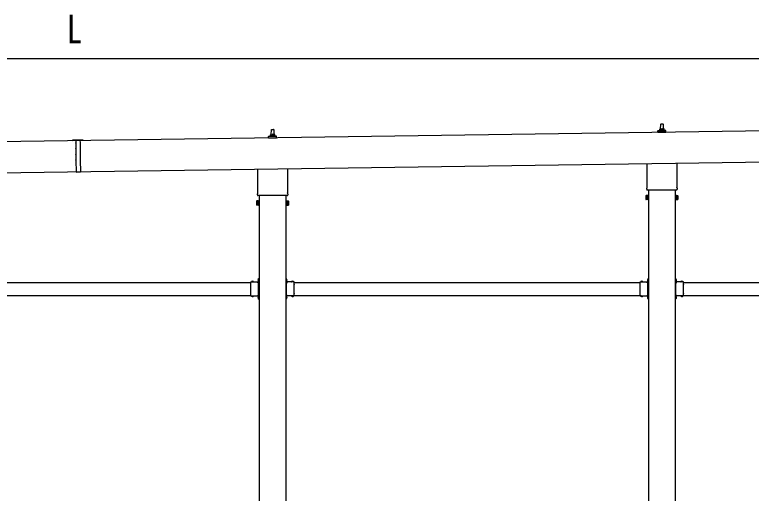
# Model space of a CAD drawing. Units: millimetres, scale not verified. Extents: x -16820 to 16820, y -11880 to 11880.
# Drawn here: x -3948 to -543, y -3863 to -1648 of the extents above; entities that cross this region are included whole.
import ezdxf
from ezdxf.enums import TextEntityAlignment as Align

# ---------------------------------------------------------------- set-up
doc = ezdxf.new("R2010")
doc.units = ezdxf.units.MM
doc.header["$LTSCALE"] = 50
for name, color, linetype in [('0-5_YKK_13', 4, 'Continuous'), ('0-6_YKK_A1', 4, 'Continuous'), ('0-7_YKK_D', 6, 'Continuous')]:
    doc.layers.add(name, color=color, linetype=linetype)
doc.styles.add('ＭＳ ゴシック', font='')
doc.styles.get('ＭＳ ゴシック').set_extended_font_data('MS Gothic')

msp = doc.modelspace()

# ---------------------------------------------------------------- linework, layer by layer
at = {"layer": '0-5_YKK_13'}
for p, q in [((-2760.47, -2179.09), (-2751.92, -2179.09)), ((-966.42, -2182.1), (-966.42, -2177.88)), ((-965.42, -2177.88), (-947.42, -2177.88)), ((-962.42, -2177.88), (-961.69, -2154.36)), ((-960.69, -2153.38), (-952.15, -2153.38)), ((-951.15, -2154.36), (-950.42, -2177.88)), ((-946.42, -2182.1), (-946.42, -2177.88)), ((-2774.44, -2219.09), (-2774.44, -2211.38)), ((-2774.06, -2210.59), (-2738.33, -2210.59)), ((-2773.68, -2210.41), (-2766.96, -2208.78)), ((-2766.58, -2208.59), (-2745.81, -2208.59)), ((-2766.19, -2207.81), (-2766.19, -2203.59)), ((-2765.19, -2203.59), (-2747.19, -2203.59)), ((-2762.19, -2203.59), (-2761.47, -2180.07)), ((-2750.92, -2180.07), (-2750.19, -2203.59)), ((-2746.19, -2207.81), (-2746.19, -2203.59)), ((-2738.71, -2210.41), (-2745.43, -2208.78)), ((-2737.94, -2219.09), (-2737.94, -2211.38)), ((-974.67, -2193.38), (-974.67, -2185.67)), ((-938.17, -2193.38), (-974.67, -2193.38)), ((-974.29, -2184.88), (-938.55, -2184.88)), ((-973.91, -2184.7), (-967.19, -2183.07)), ((-966.8, -2182.88), (-946.04, -2182.88)), ((-938.94, -2184.7), (-945.66, -2183.07)), ((-938.17, -2193.38), (-938.17, -2185.67)), ((-3631.49, -2228.47), (-3681.49, -2229.18)), ((-3681.49, -2229.18), (-3681.48, -2229.68)), ((-3681.48, -2229.68), (-3666.48, -2229.47)), ((-3666.49, -2228.97), (-3666.31, -2241.37)), ((-3666.3, -2242.17), (-3665.95, -2266.36)), ((-3646.49, -2228.68), (-3646.31, -2241.08)), ((-3646.48, -2229.18), (-3631.48, -2228.97)), ((-3646.3, -2241.88), (-3645.95, -2266.08)), ((-3631.49, -2228.47), (-3631.48, -2228.97)), ((-2737.94, -2219.09), (-2774.44, -2219.09)), ((-3665.94, -2267.16), (-3665.54, -2295.36)), ((-3645.94, -2266.88), (-3645.54, -2295.08)), ((-3665.53, -2296.16), (-3665.18, -2320.36)), ((-3645.53, -2295.88), (-3645.18, -2320.07)), ((-3665.17, -2321.16), (-3664.38, -2376.25)), ((-3645.17, -2320.87), (-3644.38, -2375.96)), ((-1024.72, -2447.37), (-1024.72, -2336.72)), ((-888.12, -2334.77), (-888.12, -2447.37)), ((-3664.38, -2376.25), (-3644.38, -2375.96)), ((-2824.49, -2473.08), (-2824.49, -2362.43)), ((-2687.89, -2360.48), (-2687.89, -2473.08)), ((-1026.42, -2456.14), (-1026.42, -2450.64)), ((-886.42, -2450.64), (-886.42, -2456.14)), ((-2826.19, -2481.85), (-2826.19, -2476.35)), ((-2688.26, -2485.35), (-2824.13, -2485.35)), ((-2686.19, -2476.35), (-2686.19, -2481.85)), ((-1030.42, -2485.64), (-1029.66, -2484.33)), ((-888.48, -2459.64), (-1024.36, -2459.64)), ((-882.42, -2485.64), (-883.18, -2484.33)), ((-2830.19, -2511.35), (-2829.44, -2510.04)), ((-2830.19, -2511.35), (-2830.19, -2528.35)), ((-2823.19, -2514.95), (-2829.44, -2514.95)), ((-2689.19, -2514.95), (-2682.95, -2514.95)), ((-2682.19, -2511.35), (-2682.95, -2510.04)), ((-2682.19, -2511.35), (-2682.19, -2528.35)), ((-1030.42, -2485.64), (-1030.42, -2502.64)), ((-1030.42, -2502.64), (-1029.66, -2503.96)), ((-1023.42, -2489.24), (-1029.66, -2489.24)), ((-1023.42, -2499.05), (-1029.66, -2499.05)), ((-1023.42, -2503.96), (-1029.66, -2503.96)), ((-1020.92, -2503.34), (-1023.42, -2503.34)), ((-891.92, -2503.34), (-889.42, -2503.34)), ((-889.42, -2489.24), (-883.18, -2489.24)), ((-889.42, -2499.05), (-883.18, -2499.05)), ((-889.42, -2503.96), (-883.18, -2503.96)), ((-882.42, -2502.64), (-883.18, -2503.96)), ((-882.42, -2485.64), (-882.42, -2502.64)), ((-2830.19, -2528.35), (-2829.44, -2529.67)), ((-2823.19, -2524.76), (-2829.44, -2524.76)), ((-2823.19, -2529.67), (-2829.44, -2529.67)), ((-2820.69, -2529.05), (-2823.19, -2529.05)), ((-2691.69, -2529.05), (-2689.19, -2529.05)), ((-2689.19, -2524.76), (-2682.95, -2524.76)), ((-2689.19, -2529.67), (-2682.95, -2529.67)), ((-2682.19, -2528.35), (-2682.95, -2529.67)), ((-2856.92, -2895.29), (-2856.92, -2884.9)), ((-2856.92, -2884.9), (-2820.52, -2884.9)), ((-2853.66, -2884.04), (-2853.66, -2884.2)), ((-2852.96, -2884.9), (-2844.89, -2884.9)), ((-2850.05, -2884.9), (-2851.37, -2882.24)), ((-2847.8, -2884.9), (-2846.47, -2882.24)), ((-2844.19, -2884.04), (-2844.19, -2884.2)), ((-2824.62, -2877), (-2818.92, -2877)), ((-2820.92, -2886.5), (-2823.92, -2886.5)), ((-2820.52, -2875.87), (-2823.18, -2874.55)), ((-2820.52, -2878.13), (-2823.18, -2879.45)), ((-2821.38, -2872.27), (-2821.22, -2872.27)), ((-2821.38, -2881.74), (-2821.22, -2881.74)), ((-2820.92, -2895.29), (-2820.92, -2888.5)), ((-2820.52, -2869.5), (-2818.92, -2869.5)), ((-2820.52, -2886.46), (-2820.52, -2869.5)), ((-2820.52, -2872.97), (-2820.52, -2881.04)), ((-2818.92, -2874), (-2820.52, -2874)), ((-2820.52, -2875), (-2818.92, -2875)), ((-2820.52, -2879), (-2818.92, -2879)), ((-2818.92, -2880), (-2820.52, -2880)), ((-2692.32, -2869.5), (-2693.92, -2869.5)), ((-2693.92, -2874), (-2692.32, -2874)), ((-2692.32, -2875), (-2693.92, -2875)), ((-2688.22, -2877), (-2693.92, -2877)), ((-2692.32, -2879), (-2693.92, -2879)), ((-2693.92, -2880), (-2692.32, -2880)), ((-2692.32, -2886.46), (-2692.32, -2869.5)), ((-2692.32, -2872.97), (-2692.32, -2881.04)), ((-2692.32, -2875.87), (-2689.66, -2874.55)), ((-2692.32, -2878.13), (-2689.66, -2879.45)), ((-2655.92, -2884.9), (-2692.32, -2884.9)), ((-2691.92, -2886.5), (-2688.92, -2886.5)), ((-2691.92, -2895.29), (-2691.92, -2888.5)), ((-2691.46, -2872.27), (-2691.62, -2872.27)), ((-2691.46, -2881.74), (-2691.62, -2881.74)), ((-2668.66, -2884.04), (-2668.66, -2884.2)), ((-2659.89, -2884.9), (-2667.96, -2884.9)), ((-2665.05, -2884.9), (-2666.37, -2882.24)), ((-2662.8, -2884.9), (-2661.47, -2882.24)), ((-2659.19, -2884.04), (-2659.19, -2884.2)), ((-2655.92, -2895.29), (-2655.92, -2884.9)), ((-1056.92, -2895.29), (-1056.92, -2884.9)), ((-1056.92, -2884.9), (-1020.52, -2884.9)), ((-1053.66, -2884.04), (-1053.66, -2884.2)), ((-1052.96, -2884.9), (-1044.89, -2884.9)), ((-1050.05, -2884.9), (-1051.37, -2882.24)), ((-1047.8, -2884.9), (-1046.47, -2882.24)), ((-1044.19, -2884.04), (-1044.19, -2884.2)), ((-1024.62, -2877), (-1018.92, -2877)), ((-1020.92, -2886.5), (-1023.92, -2886.5)), ((-1020.52, -2875.87), (-1023.18, -2874.55)), ((-1020.52, -2878.13), (-1023.18, -2879.45)), ((-1021.38, -2872.27), (-1021.22, -2872.27)), ((-1021.38, -2881.74), (-1021.22, -2881.74)), ((-1020.92, -2895.29), (-1020.92, -2888.5)), ((-1020.52, -2869.5), (-1018.92, -2869.5)), ((-1020.52, -2886.46), (-1020.52, -2869.5)), ((-1020.52, -2872.97), (-1020.52, -2881.04)), ((-1018.92, -2874), (-1020.52, -2874)), ((-1020.52, -2875), (-1018.92, -2875)), ((-1020.52, -2879), (-1018.92, -2879)), ((-1018.92, -2880), (-1020.52, -2880)), ((-892.32, -2869.5), (-893.92, -2869.5)), ((-893.92, -2874), (-892.32, -2874)), ((-892.32, -2875), (-893.92, -2875)), ((-888.22, -2877), (-893.92, -2877)), ((-892.32, -2879), (-893.92, -2879)), ((-893.92, -2880), (-892.32, -2880)), ((-892.32, -2886.46), (-892.32, -2869.5)), ((-892.32, -2872.97), (-892.32, -2881.04)), ((-892.32, -2875.87), (-889.66, -2874.55)), ((-892.32, -2878.13), (-889.66, -2879.45)), ((-855.92, -2884.9), (-892.32, -2884.9)), ((-891.92, -2886.5), (-888.92, -2886.5)), ((-891.92, -2895.29), (-891.92, -2888.5)), ((-891.46, -2872.27), (-891.62, -2872.27)), ((-891.46, -2881.74), (-891.62, -2881.74)), ((-868.66, -2884.04), (-868.66, -2884.2)), ((-859.89, -2884.9), (-867.96, -2884.9)), ((-865.05, -2884.9), (-866.37, -2882.24)), ((-862.8, -2884.9), (-861.47, -2882.24)), ((-859.19, -2884.04), (-859.19, -2884.2)), ((-855.92, -2895.29), (-855.92, -2884.9)), ((-2856.92, -2937.29), (-2856.92, -2896.71)), ((-2820.92, -2937.29), (-2820.92, -2896.71)), ((-2691.92, -2937.29), (-2691.92, -2896.71)), ((-2655.92, -2937.29), (-2655.92, -2896.71)), ((-1056.92, -2937.29), (-1056.92, -2896.71)), ((-1020.92, -2937.29), (-1020.92, -2896.71)), ((-891.92, -2937.29), (-891.92, -2896.71)), ((-855.92, -2937.29), (-855.92, -2896.71)), ((-2856.92, -2949.1), (-2856.92, -2938.71)), ((-2856.92, -2949.1), (-2820.52, -2949.1)), ((-2853.66, -2949.96), (-2853.66, -2949.8)), ((-2852.96, -2949.1), (-2844.89, -2949.1)), ((-2850.05, -2949.1), (-2851.37, -2951.76)), ((-2847.8, -2949.1), (-2846.47, -2951.76)), ((-2844.19, -2949.96), (-2844.19, -2949.8)), ((-2823.92, -2947.5), (-2820.92, -2947.5)), ((-2820.52, -2955.87), (-2823.18, -2954.55)), ((-2820.52, -2958.13), (-2823.18, -2959.45)), ((-2821.38, -2952.27), (-2821.22, -2952.27)), ((-2821.38, -2961.74), (-2821.22, -2961.74)), ((-2820.92, -2945.5), (-2820.92, -2938.71)), ((-2820.52, -2964.5), (-2820.52, -2947.54)), ((-2820.52, -2952.97), (-2820.52, -2961.04)), ((-2820.52, -2955), (-2818.92, -2955)), ((-2820.52, -2959), (-2818.92, -2959)), ((-2692.32, -2955), (-2693.92, -2955)), ((-2692.32, -2959), (-2693.92, -2959)), ((-2692.32, -2964.5), (-2692.32, -2947.54)), ((-2655.92, -2949.1), (-2692.32, -2949.1)), ((-2692.32, -2952.97), (-2692.32, -2961.04)), ((-2692.32, -2955.87), (-2689.66, -2954.55)), ((-2692.32, -2958.13), (-2689.66, -2959.45)), ((-2691.92, -2945.5), (-2691.92, -2938.71)), ((-2688.92, -2947.5), (-2691.92, -2947.5)), ((-2691.46, -2952.27), (-2691.62, -2952.27)), ((-2691.46, -2961.74), (-2691.62, -2961.74)), ((-2668.66, -2949.96), (-2668.66, -2949.8)), ((-2659.89, -2949.1), (-2667.96, -2949.1)), ((-2665.05, -2949.1), (-2666.37, -2951.76)), ((-2662.8, -2949.1), (-2661.47, -2951.76)), ((-2659.19, -2949.96), (-2659.19, -2949.8)), ((-2655.92, -2949.1), (-2655.92, -2938.71)), ((-1056.92, -2949.1), (-1056.92, -2938.71)), ((-1056.92, -2949.1), (-1020.52, -2949.1)), ((-1053.66, -2949.96), (-1053.66, -2949.8)), ((-1052.96, -2949.1), (-1044.89, -2949.1)), ((-1050.05, -2949.1), (-1051.37, -2951.76)), ((-1047.8, -2949.1), (-1046.47, -2951.76)), ((-1044.19, -2949.96), (-1044.19, -2949.8)), ((-1023.92, -2947.5), (-1020.92, -2947.5)), ((-1020.52, -2955.87), (-1023.18, -2954.55)), ((-1020.52, -2958.13), (-1023.18, -2959.45)), ((-1021.38, -2952.27), (-1021.22, -2952.27)), ((-1021.38, -2961.74), (-1021.22, -2961.74)), ((-1020.92, -2945.5), (-1020.92, -2938.71)), ((-1020.52, -2964.5), (-1020.52, -2947.54)), ((-1020.52, -2952.97), (-1020.52, -2961.04)), ((-1020.52, -2955), (-1018.92, -2955)), ((-1020.52, -2959), (-1018.92, -2959)), ((-892.32, -2955), (-893.92, -2955)), ((-892.32, -2959), (-893.92, -2959)), ((-892.32, -2964.5), (-892.32, -2947.54)), ((-855.92, -2949.1), (-892.32, -2949.1)), ((-892.32, -2952.97), (-892.32, -2961.04)), ((-892.32, -2955.87), (-889.66, -2954.55)), ((-892.32, -2958.13), (-889.66, -2959.45)), ((-891.92, -2945.5), (-891.92, -2938.71)), ((-888.92, -2947.5), (-891.92, -2947.5)), ((-891.46, -2952.27), (-891.62, -2952.27)), ((-891.46, -2961.74), (-891.62, -2961.74)), ((-868.66, -2949.96), (-868.66, -2949.8)), ((-859.89, -2949.1), (-867.96, -2949.1)), ((-865.05, -2949.1), (-866.37, -2951.76)), ((-862.8, -2949.1), (-861.47, -2951.76)), ((-859.19, -2949.96), (-859.19, -2949.8)), ((-855.92, -2949.1), (-855.92, -2938.71)), ((-2820.52, -2964.5), (-2818.92, -2964.5)), ((-2692.32, -2964.5), (-2693.92, -2964.5)), ((-1020.52, -2964.5), (-1018.92, -2964.5)), ((-892.32, -2964.5), (-893.92, -2964.5))]:
    msp.add_line(p, q, dxfattribs=at)
for points in [[(-1023.42, -2503.96), (-1023.42, -2484.33), (-1029.66, -2484.33)], [(-1023.42, -2503.34), (-1023.42, -2484.94), (-1020.92, -2484.94)], [(-889.42, -2503.34), (-889.42, -2484.94), (-891.92, -2484.94)], [(-889.42, -2503.96), (-889.42, -2484.33), (-883.18, -2484.33)], [(-2823.19, -2529.67), (-2823.19, -2510.04), (-2829.44, -2510.04)], [(-2823.19, -2529.05), (-2823.19, -2510.65), (-2820.69, -2510.65)], [(-2689.19, -2529.05), (-2689.19, -2510.65), (-2691.69, -2510.65)], [(-2689.19, -2529.67), (-2689.19, -2510.04), (-2682.95, -2510.04)], [(-2820.92, -2888.5), (-2823.92, -2888.5), (-2823.92, -2884.9)], [(-2818.92, -2884.5), (-2818.92, -2878.5), (-2818.92, -2875.5), (-2818.92, -2869.5)], [(-2693.92, -2884.5), (-2693.92, -2878.5), (-2693.92, -2875.5), (-2693.92, -2869.5)], [(-2691.92, -2888.5), (-2688.92, -2888.5), (-2688.92, -2884.9)], [(-1020.92, -2888.5), (-1023.92, -2888.5), (-1023.92, -2884.9)], [(-1018.92, -2884.5), (-1018.92, -2878.5), (-1018.92, -2875.5), (-1018.92, -2869.5)], [(-893.92, -2884.5), (-893.92, -2878.5), (-893.92, -2875.5), (-893.92, -2869.5)], [(-891.92, -2888.5), (-888.92, -2888.5), (-888.92, -2884.9)], [(-2820.92, -2945.5), (-2823.92, -2945.5), (-2823.92, -2949.1)], [(-2818.92, -2964.5), (-2818.92, -2958.5), (-2818.92, -2955.5), (-2818.92, -2949.5)], [(-2693.92, -2964.5), (-2693.92, -2958.5), (-2693.92, -2955.5), (-2693.92, -2949.5)], [(-2691.92, -2945.5), (-2688.92, -2945.5), (-2688.92, -2949.1)], [(-1020.92, -2945.5), (-1023.92, -2945.5), (-1023.92, -2949.1)], [(-1018.92, -2964.5), (-1018.92, -2958.5), (-1018.92, -2955.5), (-1018.92, -2949.5)], [(-893.92, -2964.5), (-893.92, -2958.5), (-893.92, -2955.5), (-893.92, -2949.5)], [(-891.92, -2945.5), (-888.92, -2945.5), (-888.92, -2949.1)]]:
    msp.add_lwpolyline(points, dxfattribs=at)
for points in [[(-1020.92, -2504.64), (-1020.92, -2483.64), (-1018.92, -2483.64), (-1018.92, -2504.64)], [(-891.92, -2504.64), (-891.92, -2483.64), (-893.92, -2483.64), (-893.92, -2504.64)], [(-2820.69, -2530.35), (-2820.69, -2509.35), (-2818.69, -2509.35), (-2818.69, -2530.35)], [(-2691.69, -2530.35), (-2691.69, -2509.35), (-2693.69, -2509.35), (-2693.69, -2530.35)]]:
    msp.add_lwpolyline(points, close=True, dxfattribs=at)
for centre, radius, start, end in [((-2760.47, -2180.09), 1, 90, 178.60509), ((-2751.92, -2180.09), 1, 1.39491, 90), ((-962.34, -2178.52), 4.13, 90, 171.17633), ((-965.42, -2178.88), 1, 90, 180), ((-960.69, -2154.38), 1, 90, 178.60509), ((-953.09, -2177.88), 4.83, 133.60282, 180), ((-959.75, -2177.88), 4.83, 0, 46.39718), ((-952.15, -2154.38), 1, 1.39491, 90), ((-950.51, -2178.52), 4.13, 8.82367, 90), ((-947.42, -2178.88), 1, 0, 90), ((-2773.44, -2211.38), 1, 103.62699, 180), ((-2767.19, -2207.81), 1, 283.62699, 0), ((-2762.11, -2204.23), 4.13, 90, 171.17633), ((-2765.19, -2204.59), 1, 90, 180), ((-2752.86, -2203.59), 4.83, 133.60282, 180), ((-2759.53, -2203.59), 4.83, 0, 46.39718), ((-2750.28, -2204.23), 4.13, 8.82367, 90), ((-2747.19, -2204.59), 1, 0, 90), ((-2745.19, -2207.81), 1, 180, 256.37301), ((-2738.94, -2211.38), 1, 0, 76.37301), ((-973.67, -2185.67), 1, 103.62699, 180), ((-967.42, -2182.1), 1, 283.62699, 0), ((-945.42, -2182.1), 1, 180, 256.37301), ((-939.17, -2185.67), 1, 0, 76.37301), ((-3666.6, -2241.77), 0.5, 307.68835, 53.94855), ((-3646.01, -2241.48), 0.5, 127.68835, 233.94855), ((-3666.25, -2266.77), 0.5, 307.68835, 53.94855), ((-3645.65, -2266.47), 0.5, 127.68835, 233.94855), ((-3665.83, -2295.77), 0.5, 307.68835, 53.94855), ((-3645.23, -2295.47), 0.5, 127.68835, 233.94855), ((-3665.48, -2320.76), 0.5, 307.68835, 53.94855), ((-3644.88, -2320.47), 0.5, 127.68835, 233.94855), ((-1022.42, -2450.64), 4, 125.09963, 180), ((-890.42, -2450.64), 4, 0, 54.90037), ((-2822.19, -2476.35), 4, 125.09963, 180), ((-2822.19, -2481.85), 4, 180, 194.47751), ((-2822.19, -2481.85), 4, 194.47751, 241.04498), ((-2690.19, -2481.85), 4, 298.95502, 345.52249), ((-2690.19, -2476.35), 4, 0, 54.90037), ((-2690.19, -2481.85), 4, 345.52249, 0), ((-1026.08, -2486.78), 4.34, 145.61575, 214.38425), ((-1022.42, -2456.14), 4, 180, 194.47751), ((-1022.42, -2456.14), 4, 194.47751, 241.04498), ((-890.42, -2456.14), 4, 298.95502, 345.52249), ((-890.42, -2456.14), 4, 345.52249, 0), ((-886.77, -2486.78), 4.34, 325.61575, 34.38425), ((-2825.85, -2512.49), 4.34, 145.61575, 214.38425), ((-2813.95, -2519.85), 16.24, 162.41205, 197.58795), ((-2698.44, -2519.85), 16.24, 342.41205, 17.58795), ((-2686.54, -2512.49), 4.34, 325.61575, 34.38425), ((-1014.18, -2494.14), 16.24, 162.41205, 197.58795), ((-1026.08, -2501.5), 4.34, 145.61575, 214.38425), ((-898.66, -2494.14), 16.24, 342.41205, 17.58795), ((-886.77, -2501.5), 4.34, 325.61575, 34.38425), ((-2825.85, -2527.22), 4.34, 145.61575, 214.38425), ((-2686.54, -2527.22), 4.34, 325.61575, 34.38425), ((-2852.96, -2884.2), 0.7, 180, 270), ((-2852.79, -2884.04), 0.862, 129.12355, 180), ((-2848.92, -2888.8), 7, 90, 129.12355), ((-2848.92, -2888.8), 7, 50.87645, 90), ((-2844.89, -2884.2), 0.7, 270, 0), ((-2845.05, -2884.04), 0.862, 0, 50.87645), ((-2816.62, -2877), 7, 140.87645, 180), ((-2816.62, -2877), 7, 180, 219.12355), ((-2821.38, -2873.13), 0.862, 90, 140.87645), ((-2821.38, -2880.87), 0.862, 219.12355, 270), ((-2821.22, -2872.97), 0.7, 0, 90), ((-2821.22, -2881.04), 0.7, 270, 0), ((-2820.92, -2884.5), 2, 270, 0), ((-2691.92, -2884.5), 2, 180, 270), ((-2691.62, -2872.97), 0.7, 90, 180), ((-2691.62, -2881.04), 0.7, 180, 270), ((-2691.46, -2873.13), 0.862, 39.12355, 90), ((-2691.46, -2880.87), 0.862, 270, 320.87645), ((-2696.22, -2877), 7, 0, 39.12355), ((-2696.22, -2877), 7, 320.87645, 0), ((-2667.96, -2884.2), 0.7, 180, 270), ((-2667.79, -2884.04), 0.862, 129.12355, 180), ((-2663.92, -2888.8), 7, 90, 129.12355), ((-2663.92, -2888.8), 7, 50.87645, 90), ((-2659.89, -2884.2), 0.7, 270, 0), ((-2660.05, -2884.04), 0.862, 0, 50.87645), ((-1052.96, -2884.2), 0.7, 180, 270), ((-1052.79, -2884.04), 0.862, 129.12355, 180), ((-1048.92, -2888.8), 7, 90, 129.12355), ((-1048.92, -2888.8), 7, 50.87645, 90), ((-1044.89, -2884.2), 0.7, 270, 0), ((-1045.05, -2884.04), 0.862, 0, 50.87645), ((-1016.62, -2877), 7, 140.87645, 180), ((-1016.62, -2877), 7, 180, 219.12355), ((-1021.38, -2873.13), 0.862, 90, 140.87645), ((-1021.38, -2880.87), 0.862, 219.12355, 270), ((-1021.22, -2872.97), 0.7, 0, 90), ((-1021.22, -2881.04), 0.7, 270, 0), ((-1020.92, -2884.5), 2, 270, 0), ((-891.92, -2884.5), 2, 180, 270), ((-891.62, -2872.97), 0.7, 90, 180), ((-891.62, -2881.04), 0.7, 180, 270), ((-891.46, -2873.13), 0.862, 39.12355, 90), ((-891.46, -2880.87), 0.862, 270, 320.87645), ((-896.22, -2877), 7, 0, 39.12355), ((-896.22, -2877), 7, 320.87645, 0), ((-867.96, -2884.2), 0.7, 180, 270), ((-867.79, -2884.04), 0.862, 129.12355, 180), ((-863.92, -2888.8), 7, 90, 129.12355), ((-863.92, -2888.8), 7, 50.87645, 90), ((-859.89, -2884.2), 0.7, 270, 0), ((-860.05, -2884.04), 0.862, 0, 50.87645), ((-2857.62, -2896), 1, 314.427, 45.573), ((-2820.22, -2896), 1, 134.427, 225.573), ((-2692.62, -2896), 1, 314.427, 45.573), ((-2655.22, -2896), 1, 134.427, 225.573), ((-1057.62, -2896), 1, 314.427, 45.573), ((-1020.22, -2896), 1, 134.427, 225.573), ((-892.62, -2896), 1, 314.427, 45.573), ((-855.22, -2896), 1, 134.427, 225.573), ((-2857.62, -2938), 1, 314.427, 45.573), ((-2852.96, -2949.8), 0.7, 90, 180), ((-2852.79, -2949.96), 0.862, 180, 230.87645), ((-2848.92, -2945.2), 7, 230.87645, 270), ((-2848.92, -2945.2), 7, 270, 309.12355), ((-2844.89, -2949.8), 0.7, 0, 90), ((-2845.05, -2949.96), 0.862, 309.12355, 0), ((-2816.62, -2957), 7, 140.87645, 180), ((-2816.62, -2957), 7, 180, 219.12355), ((-2821.38, -2953.13), 0.862, 90, 140.87645), ((-2821.38, -2960.87), 0.862, 219.12355, 270), ((-2820.22, -2938), 1, 134.427, 225.573), ((-2821.22, -2952.97), 0.7, 0, 90), ((-2821.22, -2961.04), 0.7, 270, 0), ((-2820.92, -2949.5), 2, 0, 90), ((-2691.92, -2949.5), 2, 90, 180), ((-2691.62, -2952.97), 0.7, 90, 180), ((-2691.62, -2961.04), 0.7, 180, 270), ((-2692.62, -2938), 1, 314.427, 45.573), ((-2691.46, -2953.13), 0.862, 39.12355, 90), ((-2691.46, -2960.87), 0.862, 270, 320.87645), ((-2696.22, -2957), 7, 0, 39.12355), ((-2696.22, -2957), 7, 320.87645, 0), ((-2667.96, -2949.8), 0.7, 90, 180), ((-2667.79, -2949.96), 0.862, 180, 230.87645), ((-2663.92, -2945.2), 7, 230.87645, 270), ((-2663.92, -2945.2), 7, 270, 309.12355), ((-2659.89, -2949.8), 0.7, 0, 90), ((-2660.05, -2949.96), 0.862, 309.12355, 0), ((-2655.22, -2938), 1, 134.427, 225.573), ((-1057.62, -2938), 1, 314.427, 45.573), ((-1052.96, -2949.8), 0.7, 90, 180), ((-1052.79, -2949.96), 0.862, 180, 230.87645), ((-1048.92, -2945.2), 7, 230.87645, 270), ((-1048.92, -2945.2), 7, 270, 309.12355), ((-1044.89, -2949.8), 0.7, 0, 90), ((-1045.05, -2949.96), 0.862, 309.12355, 0), ((-1016.62, -2957), 7, 140.87645, 180), ((-1016.62, -2957), 7, 180, 219.12355), ((-1021.38, -2953.13), 0.862, 90, 140.87645), ((-1021.38, -2960.87), 0.862, 219.12355, 270), ((-1020.22, -2938), 1, 134.427, 225.573), ((-1021.22, -2952.97), 0.7, 0, 90), ((-1021.22, -2961.04), 0.7, 270, 0), ((-1020.92, -2949.5), 2, 0, 90), ((-891.92, -2949.5), 2, 90, 180), ((-891.62, -2952.97), 0.7, 90, 180), ((-891.62, -2961.04), 0.7, 180, 270), ((-892.62, -2938), 1, 314.427, 45.573), ((-891.46, -2953.13), 0.862, 39.12355, 90), ((-891.46, -2960.87), 0.862, 270, 320.87645), ((-896.22, -2957), 7, 0, 39.12355), ((-896.22, -2957), 7, 320.87645, 0), ((-867.96, -2949.8), 0.7, 90, 180), ((-867.79, -2949.96), 0.862, 180, 230.87645), ((-863.92, -2945.2), 7, 230.87645, 270), ((-863.92, -2945.2), 7, 270, 309.12355), ((-859.89, -2949.8), 0.7, 0, 90), ((-860.05, -2949.96), 0.862, 309.12355, 0), ((-855.22, -2938), 1, 134.427, 225.573)]:
    msp.add_arc(centre, radius, start, end, dxfattribs=at)
at = {"layer": '0-6_YKK_A1'}
for p, q in [((-9053.52, -2306.37), (1730.44, -2152.38)), ((-9051.45, -2451.39), (1732.51, -2297.33)), ((-2818.92, -2485.35), (-2818.92, -5360)), ((-2693.92, -5360), (-2693.92, -2485.35)), ((-1018.92, -2459.64), (-1018.92, -5360)), ((-893.92, -5360), (-893.92, -2459.64)), ((-4455.92, -2887), (-2856.92, -2887)), ((-2655.92, -2887), (-1056.92, -2887)), ((-855.92, -2887), (743.08, -2887)), ((-4455.92, -2947), (-2856.92, -2947)), ((-2823.92, -2947), (-2819.42, -2947)), ((-2688.92, -2947), (-2693.42, -2947)), ((-2655.92, -2947), (-1056.92, -2947)), ((-1023.92, -2947), (-1019.42, -2947)), ((-888.92, -2947), (-893.42, -2947)), ((-855.92, -2947), (743.08, -2947))]:
    msp.add_line(p, q, dxfattribs=at)
for points in [[(-2823.92, -2887), (-2819.42, -2887), (-2819.42, -2947)], [(-2688.92, -2887), (-2693.42, -2887), (-2693.42, -2947)], [(-1023.92, -2887), (-1019.42, -2887), (-1019.42, -2947)], [(-888.92, -2887), (-893.42, -2887), (-893.42, -2947)]]:
    msp.add_lwpolyline(points, dxfattribs=at)
at = {"layer": '0-7_YKK_D'}
msp.add_line((1550, -1851.89), (-8871.01, -1851.89), dxfattribs=at)

# ---------------------------------------------------------------- texts
at = {"layer": '0-7_YKK_D', "style": 'ＭＳ ゴシック', "width": 0.8}
msp.add_text('L', height=132, dxfattribs=at).set_placement((-3708.5, -1819.89), align=Align.BOTTOM_LEFT)

doc.saveas('drawing.dxf')
